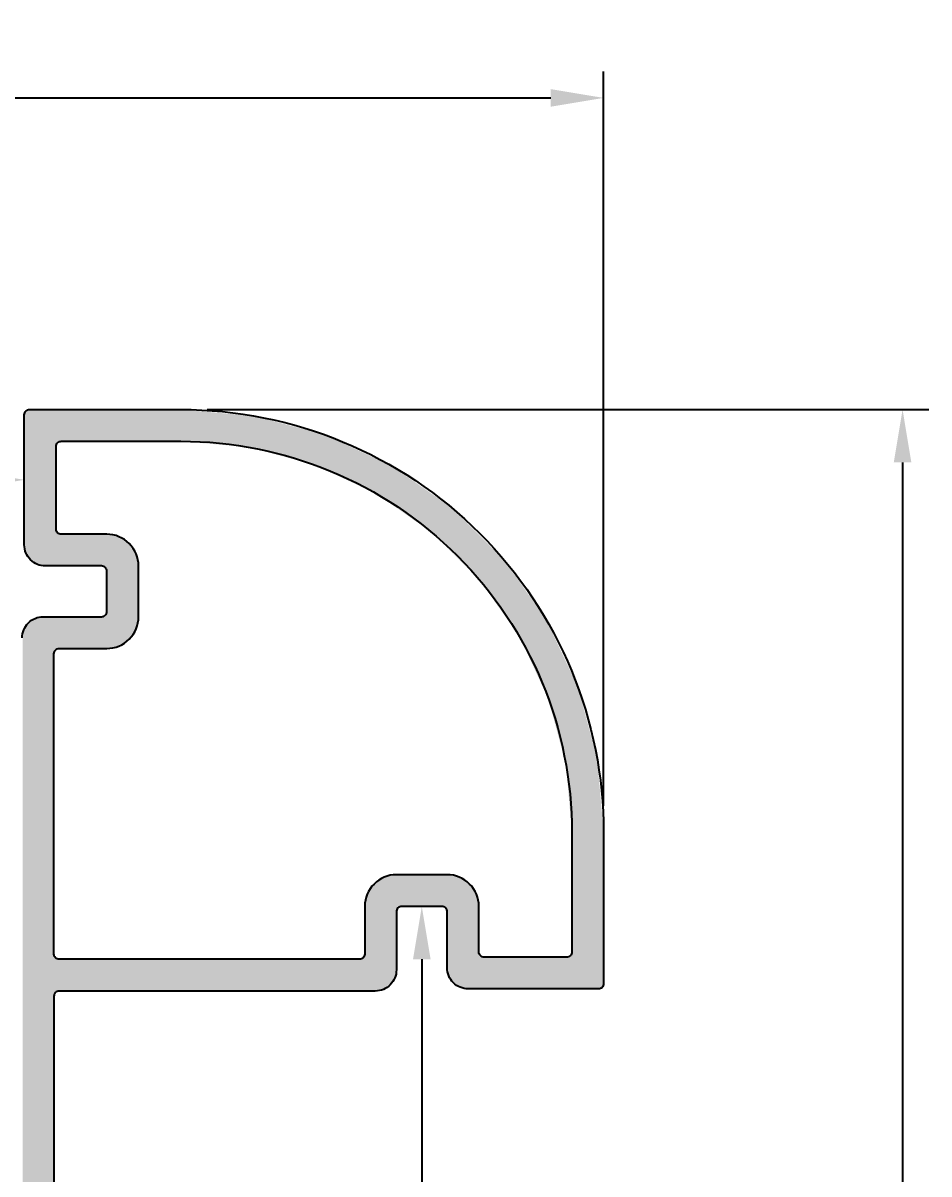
# Model space of a CAD drawing. Extents: x 73 to 823, y -58 to 227.
# Drawn here: x 279.7 to 322.5, y 146.3 to 200.8 of the extents above; entities that cross this region are included whole.
import ezdxf

# ---------------------------------------------------------------- set-up
doc = ezdxf.new("R2010")
doc.units = 0
doc.layers.get('0').update_dxf_attribs({"linetype": 'CONTINUOUS'})
doc.layers.get('DEFPOINTS').update_dxf_attribs({"linetype": 'CONTINUOUS'})
doc.styles.get("Standard").update_dxf_attribs({"font": 'arial.ttf'})
doc.dimstyles.new('ISO-25', dxfattribs={"dimtxt": 2.5, "dimasz": 2.5, "dimexe": 1.25, "dimexo": 1.25, "dimtad": 1, "dimtxsty": 'STANDARD', "dimcen": 2.5, "dimazin": 3, "dimtfac": 1, "dimtmove": 0, "dimatfit": 3})

# ---------------------------------------------------------------- blocks, each defined once
blk = doc.blocks.new('*D7')
at = {"color": 0}
blk.add_line((257.054, 179.173), (277.254, 179.173), dxfattribs=at)
for points in [[(257.054, 179.59), (257.054, 178.757), (254.554, 179.173)], [(277.254, 179.59), (277.254, 178.757), (279.754, 179.173)]]:
    blk.add_solid(points, dxfattribs=at)
at = {"layer": 'DEFPOINTS', "color": 0}
for p in [(254.554, 179.173), (279.754, 179.173), (279.754, 179.173)]:
    blk.add_point(p, dxfattribs=at)
at = {"color": 0, "insert": (267.154, 181.301), "char_height": 2.5, "attachment_point": 5}
blk.add_mtext('25,2', dxfattribs=at)
blk = doc.blocks.new('*D8')
at = {"color": 0}
blk.add_line((298.554, 156.498), (298.554, 128.498), dxfattribs=at)
for points in [[(298.138, 156.498), (298.971, 156.498), (298.554, 158.998)], [(298.138, 128.498), (298.971, 128.498), (298.554, 125.998)]]:
    blk.add_solid(points, dxfattribs=at)
at = {"layer": 'DEFPOINTS', "color": 0}
for p in [(298.554, 158.998), (298.554, 125.998), (298.554, 125.998)]:
    blk.add_point(p, dxfattribs=at)
at = {"color": 0, "insert": (296.652, 142.498), "char_height": 2.5, "attachment_point": 5, "rotation": 90}
blk.add_mtext('33', dxfattribs=at)
blk = doc.blocks.new('*D28')
at = {"color": 0}
for p, q in [((288.404, 182.498), (322.543, 182.498)), ((321.293, 179.998), (321.293, 104.998)), ((288.404, 102.498), (322.543, 102.498))]:
    blk.add_line(p, q, dxfattribs=at)
for points in [[(320.876, 179.998), (321.709, 179.998), (321.293, 182.498)], [(320.876, 104.998), (321.709, 104.998), (321.293, 102.498)]]:
    blk.add_solid(points, dxfattribs=at)
at = {"layer": 'DEFPOINTS', "color": 0}
for p in [(287.154, 182.498), (287.154, 102.498), (321.293, 102.498)]:
    blk.add_point(p, dxfattribs=at)
at = {"color": 0, "insert": (319.391, 142.498), "char_height": 2.5, "attachment_point": 5, "rotation": 90}
blk.add_mtext('80', dxfattribs=at)
blk = doc.blocks.new('*D29')
at = {"color": 0}
for p, q in [((227.154, 163.748), (227.154, 198.485)), ((307.154, 163.748), (307.154, 198.485)), ((229.654, 197.235), (304.654, 197.235))]:
    blk.add_line(p, q, dxfattribs=at)
for points in [[(229.654, 197.651), (229.654, 196.818), (227.154, 197.235)], [(304.654, 197.651), (304.654, 196.818), (307.154, 197.235)]]:
    blk.add_solid(points, dxfattribs=at)
at = {"layer": 'DEFPOINTS', "color": 0}
for p in [(307.154, 197.235), (227.154, 162.498), (307.154, 162.498)]:
    blk.add_point(p, dxfattribs=at)
at = {"color": 0, "insert": (267.154, 199.136), "char_height": 2.5, "attachment_point": 5}
blk.add_mtext('80', dxfattribs=at)
blk = doc.blocks.new('*U44')
at = {"linetype": 'CONTINUOUS'}
for points in [[(279.788, 175.856), (279.774, 182.343), (279.788, 182.373)], [(279.813, 175.774), (279.788, 182.373), (279.813, 182.409)], [(279.788, 175.856), (279.788, 182.373), (279.813, 175.774)], [(279.83, 175.716), (279.813, 182.409), (279.83, 182.427)], [(279.813, 175.774), (279.813, 182.409), (279.83, 175.716)], [(279.844, 175.691), (279.83, 182.427), (279.844, 182.44)], [(279.83, 175.716), (279.83, 182.427), (279.844, 175.691)], [(279.879, 175.624), (279.844, 182.44), (279.879, 182.465)], [(279.844, 175.691), (279.844, 182.44), (279.879, 175.624)], [(279.919, 175.55), (279.879, 182.465), (279.919, 182.483)], [(279.879, 175.624), (279.879, 182.465), (279.919, 175.55)], [(279.923, 175.543), (279.919, 182.483), (279.923, 182.484)], [(279.919, 175.55), (279.919, 182.483), (279.923, 175.543)], [(279.961, 175.496), (279.923, 182.484), (279.961, 182.494)], [(279.923, 175.543), (279.923, 182.484), (279.961, 175.496)], [(280.004, 175.443), (279.961, 182.494), (280.004, 182.498)], [(279.961, 175.496), (279.961, 182.494), (280.004, 175.443)], [(280.004, 175.443), (280.004, 182.498), (280.047, 175.391)], [(280.047, 175.391), (280.004, 182.498), (280.047, 182.498)], [(280.047, 175.391), (280.047, 182.498), (280.199, 175.267)], [(280.199, 175.267), (280.047, 182.498), (280.199, 182.498)], [(280.199, 175.267), (280.199, 182.498), (280.372, 175.174)], [(280.372, 175.174), (280.199, 182.498), (280.372, 182.498)], [(280.372, 175.174), (280.372, 182.498), (280.559, 175.117)], [(280.559, 175.117), (280.372, 182.498), (280.559, 182.498)], [(280.559, 175.117), (280.559, 182.498), (280.754, 175.098)], [(280.754, 175.098), (280.559, 182.498), (280.754, 182.498)], [(280.754, 175.098), (280.754, 182.498), (281.254, 175.098)], [(281.254, 180.748), (280.754, 182.498), (281.254, 182.498)], [(281.254, 175.098), (280.754, 182.498), (281.254, 176.848)], [(281.254, 176.848), (280.754, 182.498), (281.254, 180.748)], [(281.254, 180.748), (281.254, 182.498), (281.258, 180.792)], [(281.258, 180.792), (281.254, 182.498), (281.258, 182.498)], [(281.258, 180.792), (281.258, 182.498), (281.269, 180.834)], [(281.269, 180.834), (281.258, 182.498), (281.269, 182.498)], [(281.269, 180.834), (281.269, 182.498), (281.288, 180.873)], [(281.288, 180.873), (281.269, 182.498), (281.288, 182.498)], [(281.288, 180.873), (281.288, 182.498), (281.313, 180.909)], [(281.313, 180.909), (281.288, 182.498), (281.313, 182.498)], [(281.313, 180.909), (281.313, 182.498), (281.344, 180.94)], [(281.344, 180.94), (281.313, 182.498), (281.344, 182.498)], [(281.344, 180.94), (281.344, 182.498), (281.379, 180.965)], [(281.379, 180.965), (281.344, 182.498), (281.379, 182.498)], [(281.379, 180.965), (281.379, 182.498), (281.419, 180.983)], [(281.419, 180.983), (281.379, 182.498), (281.419, 182.498)], [(281.419, 180.983), (281.419, 182.498), (281.461, 180.994)], [(281.461, 180.994), (281.419, 182.498), (281.461, 182.498)], [(281.461, 180.994), (281.461, 182.498), (281.504, 180.998)], [(281.504, 180.998), (281.461, 182.498), (281.504, 182.498)], [(281.504, 180.998), (281.504, 182.498), (287.154, 180.998)], [(287.154, 180.998), (281.504, 182.498), (287.154, 182.498)], [(287.154, 180.998), (287.154, 182.498), (290.367, 180.717)], [(290.367, 180.717), (287.154, 182.498), (290.367, 182.217)], [(279.758, 176.06), (279.754, 182.248), (279.758, 182.292)], [(279.754, 176.098), (279.754, 182.248), (279.758, 176.06)], [(279.769, 175.945), (279.758, 182.292), (279.769, 182.334)], [(279.758, 176.06), (279.758, 182.292), (279.769, 175.945)], [(279.774, 175.903), (279.769, 182.334), (279.774, 182.343)], [(279.769, 175.945), (279.769, 182.334), (279.774, 175.903)], [(279.774, 175.903), (279.774, 182.343), (279.788, 175.856)], [(290.367, 180.717), (290.367, 182.217), (290.627, 180.647)], [(290.627, 180.647), (290.367, 182.217), (290.627, 182.194)], [(290.627, 180.647), (290.627, 182.194), (293.482, 179.883)], [(293.482, 179.883), (290.627, 182.194), (293.482, 181.43)], [(293.482, 179.883), (293.482, 181.43), (293.995, 179.643)], [(293.995, 179.643), (293.482, 181.43), (293.995, 181.292)], [(293.995, 179.643), (293.995, 181.292), (296.404, 178.52)], [(296.404, 178.52), (293.995, 181.292), (296.404, 180.168)], [(296.404, 178.52), (296.404, 180.168), (297.154, 177.995)], [(297.154, 177.995), (296.404, 180.168), (297.154, 179.819)], [(297.154, 177.995), (297.154, 179.819), (299.046, 176.67)], [(299.046, 176.67), (297.154, 179.819), (299.046, 178.494)], [(299.046, 176.67), (299.046, 178.494), (300.01, 175.706)], [(300.01, 175.706), (299.046, 178.494), (300.01, 177.819)], [(300.01, 175.706), (300.01, 177.819), (301.326, 174.39)], [(301.326, 174.39), (300.01, 177.819), (301.326, 176.503)], [(281.254, 175.098), (281.254, 176.848), (281.258, 175.098)], [(281.258, 175.098), (281.254, 176.848), (281.258, 176.805)], [(281.258, 175.098), (281.258, 176.805), (281.269, 175.098)], [(281.269, 175.098), (281.258, 176.805), (281.269, 176.763)], [(281.269, 175.098), (281.269, 176.763), (281.288, 175.098)], [(281.288, 175.098), (281.269, 176.763), (281.288, 176.723)], [(281.288, 175.098), (281.288, 176.723), (281.313, 175.098)], [(281.313, 175.098), (281.288, 176.723), (281.313, 176.687)], [(281.313, 175.098), (281.313, 176.687), (281.344, 175.098)], [(281.344, 175.098), (281.313, 176.687), (281.344, 176.657)], [(281.344, 175.098), (281.344, 176.657), (281.379, 175.098)], [(281.379, 175.098), (281.344, 176.657), (281.379, 176.632)], [(281.379, 175.098), (281.379, 176.632), (281.419, 175.098)], [(281.419, 175.098), (281.379, 176.632), (281.419, 176.613)], [(281.419, 175.098), (281.419, 176.613), (281.461, 175.098)], [(281.461, 175.098), (281.419, 176.613), (281.461, 176.602)], [(281.461, 175.098), (281.461, 176.602), (281.504, 175.098)], [(281.504, 175.098), (281.461, 176.602), (281.504, 176.598)], [(281.504, 175.098), (281.504, 176.598), (283.404, 175.098)], [(283.404, 175.098), (281.504, 176.598), (283.404, 176.598)], [(283.404, 175.098), (283.404, 176.598), (283.453, 175.093)], [(283.453, 175.093), (283.404, 176.598), (283.453, 176.598)], [(283.453, 175.093), (283.453, 176.598), (283.5, 175.079)], [(283.5, 175.079), (283.453, 176.598), (283.5, 176.598)], [(283.5, 175.079), (283.5, 176.598), (283.543, 175.056)], [(283.543, 175.056), (283.5, 176.598), (283.543, 176.598)], [(283.543, 175.056), (283.543, 176.598), (283.581, 175.025)], [(283.581, 175.025), (283.543, 176.598), (283.581, 176.598)], [(283.581, 175.025), (283.581, 176.598), (283.612, 174.987)], [(283.612, 174.987), (283.581, 176.598), (283.612, 176.598)], [(283.612, 174.987), (283.612, 176.598), (283.635, 174.944)], [(283.635, 174.944), (283.612, 176.598), (283.635, 176.598)], [(283.635, 174.944), (283.635, 176.598), (283.65, 174.897)], [(283.65, 174.897), (283.635, 176.598), (283.65, 176.598)], [(283.65, 174.897), (283.65, 176.598), (283.654, 174.848)], [(283.654, 174.848), (283.65, 176.598), (283.654, 176.598)], [(283.654, 174.848), (283.654, 176.598), (283.915, 171.221)], [(283.915, 171.221), (283.654, 176.598), (283.915, 176.575)], [(283.915, 171.221), (283.915, 176.575), (284.167, 171.289)], [(284.167, 171.289), (283.915, 176.575), (284.167, 176.508)], [(284.167, 171.289), (284.167, 176.508), (284.404, 171.399)], [(284.404, 171.399), (284.167, 176.508), (284.404, 176.397)], [(284.404, 171.399), (284.404, 176.397), (284.619, 171.549)], [(284.619, 171.549), (284.404, 176.397), (284.619, 176.247)], [(301.326, 174.39), (301.326, 176.503), (302.475, 172.749)], [(302.475, 172.749), (301.326, 176.503), (302.475, 175.354)], [(284.619, 171.549), (284.619, 176.247), (284.803, 171.734)], [(284.803, 171.734), (284.619, 176.247), (284.803, 176.062)], [(284.803, 171.734), (284.803, 176.062), (284.953, 171.948)], [(284.953, 171.948), (284.803, 176.062), (284.953, 175.848)], [(284.953, 171.948), (284.953, 175.848), (285.064, 172.185)], [(285.064, 172.185), (284.953, 175.848), (285.064, 175.611)], [(285.064, 172.185), (285.064, 175.611), (285.132, 172.438)], [(285.132, 172.438), (285.064, 175.611), (285.132, 175.359)], [(285.132, 172.438), (285.132, 175.359), (285.154, 172.698)], [(285.154, 172.698), (285.132, 175.359), (285.154, 175.098)], [(302.475, 172.749), (302.475, 175.354), (303.176, 171.748)], [(303.176, 171.748), (302.475, 175.354), (303.176, 174.353)], [(283.654, 172.948), (283.654, 174.848), (283.915, 171.221)], [(303.176, 171.748), (303.176, 174.353), (304.475, 168.962)], [(304.475, 168.962), (303.176, 174.353), (304.475, 172.498)], [(280.154, 102.498), (280.012, 172.464), (280.154, 172.564)], [(280.312, 102.498), (280.154, 172.564), (280.312, 172.638)], [(280.154, 102.498), (280.154, 172.564), (280.312, 102.498)], [(280.481, 102.498), (280.312, 172.638), (280.481, 172.683)], [(280.312, 102.498), (280.312, 172.638), (280.481, 102.498)], [(280.654, 102.498), (280.481, 172.683), (280.654, 172.698)], [(280.481, 102.498), (280.481, 172.683), (280.654, 102.498)], [(280.654, 102.498), (280.654, 172.698), (281.154, 102.498)], [(281.154, 170.948), (280.654, 172.698), (281.154, 172.698)], [(281.154, 102.498), (280.654, 172.698), (281.154, 104.248)], [(281.154, 104.248), (280.654, 172.698), (281.154, 128.248)], [(281.154, 128.248), (280.654, 172.698), (281.154, 130.248)], [(281.154, 130.248), (280.654, 172.698), (281.154, 154.748)], [(281.154, 154.748), (280.654, 172.698), (281.154, 156.748)], [(281.154, 156.748), (280.654, 172.698), (281.154, 170.948)], [(281.154, 170.948), (281.154, 172.698), (281.158, 170.992)], [(281.158, 170.992), (281.154, 172.698), (281.158, 172.698)], [(281.158, 170.992), (281.158, 172.698), (281.169, 171.034)], [(281.169, 171.034), (281.158, 172.698), (281.169, 172.698)], [(281.169, 171.034), (281.169, 172.698), (281.188, 171.073)], [(281.188, 171.073), (281.169, 172.698), (281.188, 172.698)], [(281.188, 171.073), (281.188, 172.698), (281.213, 171.109)], [(281.213, 171.109), (281.188, 172.698), (281.213, 172.698)], [(281.213, 171.109), (281.213, 172.698), (281.244, 171.14)], [(281.244, 171.14), (281.213, 172.698), (281.244, 172.698)], [(281.244, 171.14), (281.244, 172.698), (281.279, 171.165)], [(281.279, 171.165), (281.244, 172.698), (281.279, 172.698)], [(281.279, 171.165), (281.279, 172.698), (281.319, 171.183)], [(281.319, 171.183), (281.279, 172.698), (281.319, 172.698)], [(281.319, 171.183), (281.319, 172.698), (281.361, 171.194)], [(281.361, 171.194), (281.319, 172.698), (281.361, 172.698)], [(281.361, 171.194), (281.361, 172.698), (281.404, 171.198)], [(281.404, 171.198), (281.361, 172.698), (281.404, 172.698)], [(281.404, 171.198), (281.404, 172.698), (283.404, 171.198)], [(283.404, 171.198), (281.404, 172.698), (283.404, 172.698)], [(283.448, 171.198), (283.404, 172.698), (283.448, 172.702)], [(283.404, 171.198), (283.404, 172.698), (283.448, 171.198)], [(283.49, 171.198), (283.448, 172.702), (283.49, 172.713)], [(283.448, 171.198), (283.448, 172.702), (283.49, 171.198)], [(283.529, 171.198), (283.49, 172.713), (283.529, 172.732)], [(283.49, 171.198), (283.49, 172.713), (283.529, 171.198)], [(283.565, 171.198), (283.529, 172.732), (283.565, 172.757)], [(283.529, 171.198), (283.529, 172.732), (283.565, 171.198)], [(283.596, 171.198), (283.565, 172.757), (283.596, 172.787)], [(283.565, 171.198), (283.565, 172.757), (283.596, 171.198)], [(283.621, 171.198), (283.596, 172.787), (283.621, 172.823)], [(283.596, 171.198), (283.596, 172.787), (283.621, 171.198)], [(283.639, 171.198), (283.621, 172.823), (283.639, 172.863)], [(283.621, 171.198), (283.621, 172.823), (283.639, 171.198)], [(283.651, 171.198), (283.639, 172.863), (283.651, 172.905)], [(283.639, 171.198), (283.639, 172.863), (283.651, 171.198)], [(283.654, 171.198), (283.651, 172.905), (283.654, 172.948)], [(283.651, 171.198), (283.651, 172.905), (283.654, 171.198)], [(283.654, 171.198), (283.654, 172.948), (283.915, 171.221)], [(279.715, 102.498), (279.67, 171.872), (279.715, 172.04)], [(279.788, 102.498), (279.715, 172.04), (279.788, 172.198)], [(279.715, 102.498), (279.715, 172.04), (279.788, 102.498)], [(279.888, 102.498), (279.788, 172.198), (279.888, 172.341)], [(279.788, 102.498), (279.788, 172.198), (279.888, 102.498)], [(280.012, 102.498), (279.888, 172.341), (280.012, 172.464)], [(279.888, 102.498), (279.888, 172.341), (280.012, 102.498)], [(280.012, 102.498), (280.012, 172.464), (280.154, 102.498)], [(304.475, 168.962), (304.475, 172.498), (304.539, 168.826)], [(304.539, 168.826), (304.475, 172.498), (304.539, 172.361)], [(304.539, 168.826), (304.539, 172.361), (305.373, 165.711)], [(305.373, 165.711), (304.539, 172.361), (305.373, 170.571)], [(279.67, 102.498), (279.67, 171.872), (279.715, 102.498)], [(305.373, 165.711), (305.373, 170.571), (305.654, 162.498)], [(305.654, 162.498), (305.373, 170.571), (305.654, 169.969)], [(305.654, 162.498), (305.654, 169.969), (305.948, 155.098)], [(305.948, 155.098), (305.654, 169.969), (305.948, 169.339)], [(305.948, 155.098), (305.948, 169.339), (306.851, 155.098)], [(306.851, 155.098), (305.948, 169.339), (306.851, 165.971)], [(306.851, 155.098), (306.851, 165.971), (306.904, 155.098)], [(306.904, 155.098), (306.851, 165.971), (306.904, 165.356)], [(306.904, 155.098), (306.904, 165.356), (306.948, 155.102)], [(306.948, 155.102), (306.904, 165.356), (306.948, 164.86)], [(306.948, 155.102), (306.948, 164.86), (306.99, 155.113)], [(306.99, 155.113), (306.948, 164.86), (306.99, 164.378)], [(306.99, 155.113), (306.99, 164.378), (307.029, 155.132)], [(307.029, 155.132), (306.99, 164.378), (307.029, 163.927)], [(307.029, 155.132), (307.029, 163.927), (307.065, 155.157)], [(307.065, 155.157), (307.029, 163.927), (307.065, 163.519)], [(307.065, 155.157), (307.065, 163.519), (307.096, 155.187)], [(307.096, 155.187), (307.065, 163.519), (307.096, 163.167)], [(307.096, 155.187), (307.096, 163.167), (307.121, 155.223)], [(307.121, 155.223), (307.096, 163.167), (307.121, 162.881)], [(307.121, 155.223), (307.121, 162.881), (307.139, 155.263)], [(307.139, 155.263), (307.121, 162.881), (307.139, 162.671)], [(305.654, 156.848), (305.654, 162.498), (305.948, 155.098)], [(307.139, 155.263), (307.139, 162.671), (307.151, 155.305)], [(307.151, 155.305), (307.139, 162.671), (307.151, 162.542)], [(307.151, 155.305), (307.151, 162.542), (307.154, 155.348)], [(307.154, 155.348), (307.151, 162.542), (307.154, 162.498)], [(296.354, 154.998), (296.205, 159.962), (296.354, 160.111)], [(296.39, 155.001), (296.354, 160.111), (296.39, 160.147)], [(296.354, 154.998), (296.354, 160.111), (296.39, 155.001)], [(296.528, 155.013), (296.39, 160.147), (296.528, 160.244)], [(296.39, 155.001), (296.39, 160.147), (296.528, 155.013)], [(296.604, 155.034), (296.528, 160.244), (296.604, 160.297)], [(296.528, 155.013), (296.528, 160.244), (296.604, 155.034)], [(296.696, 155.059), (296.604, 160.297), (296.696, 160.34)], [(296.604, 155.034), (296.604, 160.297), (296.696, 155.059)], [(296.841, 155.126), (296.696, 160.34), (296.841, 160.408)], [(296.696, 155.059), (296.696, 160.34), (296.841, 155.126)], [(296.854, 155.132), (296.841, 160.408), (296.854, 160.411)], [(296.841, 155.126), (296.841, 160.408), (296.854, 155.132)], [(296.997, 155.232), (296.854, 160.411), (296.997, 160.449)], [(296.854, 155.132), (296.854, 160.411), (296.997, 155.232)], [(297.094, 155.329), (296.997, 160.449), (297.094, 160.475)], [(296.997, 155.232), (296.997, 160.449), (297.094, 155.329)], [(297.12, 155.355), (297.094, 160.475), (297.12, 160.478)], [(297.094, 155.329), (297.094, 160.475), (297.12, 155.355)], [(297.22, 155.498), (297.12, 160.478), (297.22, 160.486)], [(297.12, 155.355), (297.12, 160.478), (297.22, 155.498)], [(297.294, 155.656), (297.22, 160.486), (297.294, 160.493)], [(297.22, 155.498), (297.22, 160.486), (297.294, 155.656)], [(297.339, 155.825), (297.294, 160.493), (297.339, 160.497)], [(297.294, 155.656), (297.294, 160.493), (297.339, 155.825)], [(297.354, 158.748), (297.339, 160.497), (297.354, 160.498)], [(297.339, 155.825), (297.339, 160.497), (297.354, 155.998)], [(297.354, 155.998), (297.339, 160.497), (297.354, 158.748)], [(297.354, 160.498), (297.354, 160.498), (297.358, 158.792)], [(297.358, 158.792), (297.354, 160.498), (297.358, 160.498)], [(297.354, 158.748), (297.354, 160.498), (297.358, 158.792)], [(297.358, 158.792), (297.358, 160.498), (297.369, 158.834)], [(297.369, 158.834), (297.358, 160.498), (297.369, 160.498)], [(297.369, 158.834), (297.369, 160.498), (297.388, 158.873)], [(297.388, 158.873), (297.369, 160.498), (297.388, 160.498)], [(297.388, 158.873), (297.388, 160.498), (297.413, 158.909)], [(297.413, 158.909), (297.388, 160.498), (297.413, 160.498)], [(297.413, 158.909), (297.413, 160.498), (297.444, 158.94)], [(297.444, 158.94), (297.413, 160.498), (297.444, 160.498)], [(297.444, 158.94), (297.444, 160.498), (297.479, 158.965)], [(297.479, 158.965), (297.444, 160.498), (297.479, 160.498)], [(297.479, 158.965), (297.479, 160.498), (297.519, 158.983)], [(297.519, 158.983), (297.479, 160.498), (297.519, 160.498)], [(297.519, 158.983), (297.519, 160.498), (297.561, 158.994)], [(297.561, 158.994), (297.519, 160.498), (297.561, 160.498)], [(297.561, 158.994), (297.561, 160.498), (297.604, 158.998)], [(297.604, 158.998), (297.561, 160.498), (297.604, 160.498)], [(297.604, 158.998), (297.604, 160.498), (299.504, 158.998)], [(299.504, 158.998), (297.604, 160.498), (299.504, 160.498)], [(299.504, 158.998), (299.504, 160.498), (299.553, 158.993)], [(299.553, 158.993), (299.504, 160.498), (299.553, 160.498)], [(299.553, 158.993), (299.553, 160.498), (299.6, 158.979)], [(299.6, 158.979), (299.553, 160.498), (299.6, 160.498)], [(299.6, 158.979), (299.6, 160.498), (299.643, 158.956)], [(299.643, 158.956), (299.6, 160.498), (299.643, 160.498)], [(299.643, 158.956), (299.643, 160.498), (299.681, 158.925)], [(299.681, 158.925), (299.643, 160.498), (299.681, 160.498)], [(299.681, 158.925), (299.681, 160.498), (299.712, 158.887)], [(299.712, 158.887), (299.681, 160.498), (299.712, 160.498)], [(299.712, 158.887), (299.712, 160.498), (299.735, 158.844)], [(299.735, 158.844), (299.712, 160.498), (299.735, 160.498)], [(299.735, 158.844), (299.735, 160.498), (299.75, 158.797)], [(299.75, 158.797), (299.735, 160.498), (299.75, 160.498)], [(299.75, 158.797), (299.75, 160.498), (299.754, 158.748)], [(299.754, 158.748), (299.75, 160.498), (299.754, 160.498)], [(299.754, 158.748), (299.754, 160.498), (299.774, 155.903)], [(299.774, 155.903), (299.754, 160.498), (299.774, 160.496)], [(299.774, 155.903), (299.774, 160.496), (299.83, 155.716)], [(299.83, 155.716), (299.774, 160.496), (299.83, 160.491)], [(299.83, 155.716), (299.83, 160.491), (299.923, 155.543)], [(299.923, 155.543), (299.83, 160.491), (299.923, 160.482)], [(299.923, 155.543), (299.923, 160.482), (300.047, 155.391)], [(300.047, 155.391), (299.923, 160.482), (300.047, 160.469)], [(300.047, 155.391), (300.047, 160.469), (300.047, 155.391)], [(300.047, 155.391), (300.047, 160.469), (300.047, 160.469)], [(300.047, 155.391), (300.047, 160.469), (300.199, 155.267)], [(300.199, 155.267), (300.047, 160.469), (300.199, 160.423)], [(300.199, 155.267), (300.199, 160.423), (300.328, 155.197)], [(300.328, 155.197), (300.199, 160.423), (300.328, 160.384)], [(300.328, 155.197), (300.328, 160.384), (300.372, 155.174)], [(300.372, 155.174), (300.328, 160.384), (300.372, 160.361)], [(300.372, 155.174), (300.372, 160.361), (300.559, 155.117)], [(300.559, 155.117), (300.372, 160.361), (300.559, 160.261)], [(300.559, 155.117), (300.559, 160.261), (300.588, 155.115)], [(300.588, 155.115), (300.559, 160.261), (300.588, 160.245)], [(300.588, 155.115), (300.588, 160.245), (300.754, 155.098)], [(300.754, 155.098), (300.588, 160.245), (300.754, 160.109)], [(300.754, 155.098), (300.754, 160.109), (300.815, 155.098)], [(300.815, 155.098), (300.754, 160.109), (300.815, 160.059)], [(300.815, 155.098), (300.815, 160.059), (301.002, 155.098)], [(301.002, 155.098), (300.815, 160.059), (301.002, 159.832)], [(295.945, 154.998), (295.877, 159.259), (295.945, 159.511)], [(296.055, 154.998), (295.945, 159.511), (296.055, 159.748)], [(295.945, 154.998), (295.945, 159.511), (296.055, 154.998)], [(296.205, 154.998), (296.055, 159.748), (296.205, 159.962)], [(296.055, 154.998), (296.055, 159.748), (296.205, 154.998)], [(296.205, 154.998), (296.205, 159.962), (296.354, 154.998)], [(301.002, 155.098), (301.002, 159.832), (301.14, 155.098)], [(301.14, 155.098), (301.002, 159.832), (301.14, 159.572)], [(301.14, 155.098), (301.14, 159.572), (301.226, 155.098)], [(301.226, 155.098), (301.14, 159.572), (301.226, 159.291)], [(295.877, 154.998), (295.854, 158.998), (295.877, 159.259)], [(295.854, 156.748), (295.854, 158.998), (295.877, 154.998)], [(295.877, 154.998), (295.877, 159.259), (295.945, 154.998)], [(301.226, 155.098), (301.226, 159.291), (301.254, 155.098)], [(301.254, 156.848), (301.226, 159.291), (301.254, 158.998)], [(301.254, 155.098), (301.226, 159.291), (301.254, 156.848)], [(299.754, 156.098), (299.754, 158.748), (299.774, 155.903)], [(301.254, 155.098), (301.254, 156.848), (301.258, 155.098)], [(301.258, 155.098), (301.254, 156.848), (301.258, 156.805)], [(301.258, 155.098), (301.258, 156.805), (301.269, 155.098)], [(301.269, 155.098), (301.258, 156.805), (301.269, 156.763)], [(305.651, 155.098), (305.639, 156.763), (305.651, 156.805)], [(305.654, 155.098), (305.651, 156.805), (305.654, 156.848)], [(305.651, 155.098), (305.651, 156.805), (305.654, 155.098)], [(305.654, 155.098), (305.654, 156.848), (305.948, 155.098)], [(281.154, 154.748), (281.154, 156.748), (281.158, 154.792)], [(281.158, 154.792), (281.154, 156.748), (281.158, 156.71)], [(281.158, 154.792), (281.158, 156.71), (281.159, 154.795)], [(281.159, 154.795), (281.158, 156.71), (281.159, 156.699)], [(281.159, 154.795), (281.159, 156.699), (281.169, 154.834)], [(281.169, 154.834), (281.159, 156.699), (281.169, 156.666)], [(281.169, 154.834), (281.169, 156.666), (281.173, 154.842)], [(281.173, 154.842), (281.169, 156.666), (281.173, 156.653)], [(281.173, 154.842), (281.173, 156.653), (281.188, 154.873)], [(281.188, 154.873), (281.173, 156.653), (281.188, 156.625)], [(281.188, 154.873), (281.188, 156.625), (281.196, 154.886)], [(281.196, 154.886), (281.188, 156.625), (281.196, 156.609)], [(281.196, 154.886), (281.196, 156.609), (281.213, 154.909)], [(281.213, 154.909), (281.196, 156.609), (281.213, 156.589)], [(281.213, 154.909), (281.213, 156.589), (281.228, 154.924)], [(281.228, 154.924), (281.213, 156.589), (281.228, 156.571)], [(281.228, 154.924), (281.228, 156.571), (281.244, 154.94)], [(281.244, 154.94), (281.228, 156.571), (281.244, 156.558)], [(281.244, 154.94), (281.244, 156.558), (281.265, 154.955)], [(281.265, 154.955), (281.244, 156.558), (281.265, 156.54)], [(281.265, 154.955), (281.265, 156.54), (281.279, 154.965)], [(281.279, 154.965), (281.265, 156.54), (281.279, 156.533)], [(281.279, 154.965), (281.279, 156.533), (281.309, 154.978)], [(281.309, 154.978), (281.279, 156.533), (281.309, 156.517)], [(281.309, 154.978), (281.309, 156.517), (281.319, 154.983)], [(281.319, 154.983), (281.309, 156.517), (281.319, 156.514)], [(281.319, 154.983), (281.319, 156.514), (281.356, 154.993)], [(281.356, 154.993), (281.319, 156.514), (281.356, 156.503)], [(281.356, 154.993), (281.356, 156.503), (281.361, 154.994)], [(281.361, 154.994), (281.356, 156.503), (281.361, 156.502)], [(281.361, 154.994), (281.361, 156.502), (281.404, 154.998)], [(281.404, 154.998), (281.361, 156.502), (281.404, 156.498)], [(281.404, 154.998), (281.404, 156.498), (295.604, 154.998)], [(295.604, 154.998), (281.404, 156.498), (295.604, 156.498)], [(295.648, 154.998), (295.604, 156.498), (295.648, 156.502)], [(295.604, 154.998), (295.604, 156.498), (295.648, 154.998)], [(295.69, 154.998), (295.648, 156.502), (295.69, 156.513)], [(295.648, 154.998), (295.648, 156.502), (295.69, 154.998)], [(295.729, 154.998), (295.69, 156.513), (295.729, 156.532)], [(295.69, 154.998), (295.69, 156.513), (295.729, 154.998)], [(295.765, 154.998), (295.729, 156.532), (295.765, 156.557)], [(295.729, 154.998), (295.729, 156.532), (295.765, 154.998)], [(295.796, 154.998), (295.765, 156.557), (295.796, 156.587)], [(295.765, 154.998), (295.765, 156.557), (295.796, 154.998)], [(295.821, 154.998), (295.796, 156.587), (295.821, 156.623)], [(295.796, 154.998), (295.796, 156.587), (295.821, 154.998)], [(295.839, 154.998), (295.821, 156.623), (295.839, 156.663)], [(295.821, 154.998), (295.821, 156.623), (295.839, 154.998)], [(295.851, 154.998), (295.839, 156.663), (295.851, 156.705)], [(295.839, 154.998), (295.839, 156.663), (295.851, 154.998)], [(295.854, 154.998), (295.851, 156.705), (295.854, 156.748)], [(295.851, 154.998), (295.851, 156.705), (295.854, 154.998)], [(295.854, 154.998), (295.854, 156.748), (295.877, 154.998)], [(301.269, 155.098), (301.269, 156.763), (301.288, 155.098)], [(301.288, 155.098), (301.269, 156.763), (301.288, 156.723)], [(301.288, 155.098), (301.288, 156.723), (301.313, 155.098)], [(301.313, 155.098), (301.288, 156.723), (301.313, 156.687)], [(301.313, 155.098), (301.313, 156.687), (301.344, 155.098)], [(301.344, 155.098), (301.313, 156.687), (301.344, 156.657)], [(301.344, 155.098), (301.344, 156.657), (301.379, 155.098)], [(301.379, 155.098), (301.344, 156.657), (301.379, 156.632)], [(301.379, 155.098), (301.379, 156.632), (301.419, 155.098)], [(301.419, 155.098), (301.379, 156.632), (301.419, 156.613)], [(301.419, 155.098), (301.419, 156.613), (301.461, 155.098)], [(301.461, 155.098), (301.419, 156.613), (301.461, 156.602)], [(301.461, 155.098), (301.461, 156.602), (301.504, 155.098)], [(301.504, 155.098), (301.461, 156.602), (301.504, 156.598)], [(301.504, 155.098), (301.504, 156.598), (305.404, 155.098)], [(305.404, 155.098), (301.504, 156.598), (305.404, 156.598)], [(305.448, 155.098), (305.404, 156.598), (305.448, 156.602)], [(305.404, 155.098), (305.404, 156.598), (305.448, 155.098)], [(305.49, 155.098), (305.448, 156.602), (305.49, 156.613)], [(305.448, 155.098), (305.448, 156.602), (305.49, 155.098)], [(305.529, 155.098), (305.49, 156.613), (305.529, 156.632)], [(305.49, 155.098), (305.49, 156.613), (305.529, 155.098)], [(305.565, 155.098), (305.529, 156.632), (305.565, 156.657)], [(305.529, 155.098), (305.529, 156.632), (305.565, 155.098)], [(305.596, 155.098), (305.565, 156.657), (305.596, 156.687)], [(305.565, 155.098), (305.565, 156.657), (305.596, 155.098)], [(305.621, 155.098), (305.596, 156.687), (305.621, 156.723)], [(305.596, 155.098), (305.596, 156.687), (305.621, 155.098)], [(305.639, 155.098), (305.621, 156.723), (305.639, 156.763)], [(305.621, 155.098), (305.621, 156.723), (305.639, 155.098)], [(305.639, 155.098), (305.639, 156.763), (305.651, 155.098)]]:
    blk.add_solid(points, dxfattribs=at)

msp = doc.modelspace()

# ---------------------------------------------------------------- linework, layer by layer
msp.add_lwpolyline([(279.654, 171.698, -0.414214), (280.654, 172.698), (283.404, 172.698, 0.414214), (283.654, 172.948), (283.654, 174.848, 0.414214), (283.404, 175.098), (280.754, 175.098, -0.414214), (279.754, 176.098), (279.754, 182.248, -0.414214), (280.004, 182.498), (287.154, 182.498, -0.414214), (307.154, 162.498), (307.154, 155.348, -0.414214), (306.904, 155.098), (300.754, 155.098, -0.414214), (299.754, 156.098), (299.754, 158.748, 0.414214), (299.504, 158.998), (297.604, 158.998, 0.414214), (297.354, 158.748), (297.354, 155.998, -0.414214), (296.354, 154.998), (281.404, 154.998, 0.414214), (281.154, 154.748), (281.154, 130.248, 0.414214)], format="xyb")
msp.add_lwpolyline([(295.604, 156.498), (281.404, 156.498, -0.414214), (281.154, 156.748), (281.154, 170.948, -0.414214), (281.404, 171.198), (283.654, 171.198, 0.414214), (285.154, 172.698), (285.154, 175.098, 0.414214), (283.654, 176.598), (281.504, 176.598, -0.414214), (281.254, 176.848), (281.254, 180.748, -0.414214), (281.504, 180.998), (287.154, 180.998, -0.414214), (305.654, 162.498), (305.654, 156.848, -0.414214), (305.404, 156.598), (301.504, 156.598, -0.414214), (301.254, 156.848), (301.254, 158.998, 0.414214), (299.754, 160.498), (297.354, 160.498, 0.414214), (295.854, 158.998), (295.854, 156.748, -0.414214)], format="xyb", close=True)

# ---------------------------------------------------------------- block references
msp.add_blockref('*U44', (0, 0))

# ---------------------------------------------------------------- dimensions: what is measured, and where the dimension line sits
for base, p1, p2, picture, middle in [((307.154, 197.235), (227.154, 162.498), (307.154, 162.498), '*D29', (267.154, 199.136)), ((279.754, 179.173), (254.554, 179.173), (279.754, 179.173), '*D7', (267.154, 181.301))]:
    dim = msp.add_linear_dim(base=base, p1=p1, p2=p2, dimstyle='ISO-25')
    dim.commit()
    dim.dimension.update_dxf_attribs({"geometry": picture, "text_midpoint": middle})
for base, p1, p2, picture, middle in [((321.293, 102.498), (287.154, 182.498), (287.154, 102.498), '*D28', (319.391, 142.498)), ((298.554, 125.998), (298.554, 158.998), (298.554, 125.998), '*D8', (296.652, 142.498))]:
    dim = msp.add_linear_dim(base=base, p1=p1, p2=p2, angle=90, dimstyle='ISO-25')
    dim.commit()
    dim.dimension.update_dxf_attribs({"geometry": picture, "text_midpoint": middle})

doc.saveas('drawing.dxf')
